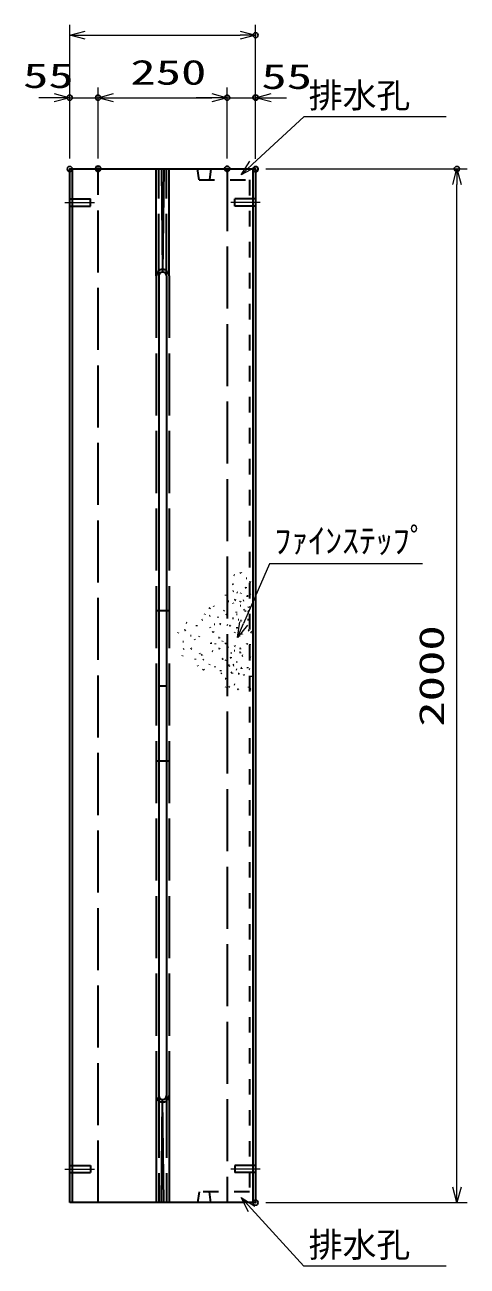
# Model space of a CAD drawing. Units: millimetres on the paper. Extents: x 15 to 1219, y 6 to 859.
# Drawn here: x 432.8 to 475.7, y 413.5 to 533.6 of the extents above; entities that cross this region are included whole.
import ezdxf
from ezdxf.enums import TextEntityAlignment as Align

# ---------------------------------------------------------------- set-up
doc = ezdxf.new("R2010")
doc.units = ezdxf.units.MM
doc.header["$PDMODE"] = 32
doc.header["$PDSIZE"] = 0.5
for name, pattern in [('DASHED', [7.5, 6, -1.5]), ('USER1', [18.5, 12, -1.5, 3.5, -1.5]), ('USER2', [3, 1.5, -1.5])]:
    doc.linetypes.add(name, pattern=pattern)
for name, color, linetype, lineweight in [('D-BMK（構造物基準線）', 2, 'USER1', 18), ('D-STR-DIM（寸法）', 7, 'Continuous', 13), ('D-STR-HTXT（WS-旗）', 7, 'Continuous', 13), ('D-STR-HTXT（旗上げ）', 7, 'Continuous', 13), ('D-STR（構造物WS）', 1, 'Continuous', 35), ('D-STR（構造物）', 1, 'Continuous', 35)]:
    doc.layers.add(name, color=color, linetype=linetype, lineweight=lineweight)
doc.layers.add('Defpoints_10', color=151, linetype='Continuous')
doc.styles.add('ＭＳ ゴシック', font='')
doc.styles.get('ＭＳ ゴシック').set_extended_font_data('MS Gothic')

# ---------------------------------------------------------------- blocks, each defined once
blk = doc.blocks.new('_Open30')
at = {"color": 7, "linetype": 'Continuous', "lineweight": 13}
for p, q in [((-1, 0.2679), (0, 0)), ((0, 0), (-1, -0.2679)), ((0, 0), (-1, 0))]:
    blk.add_line(p, q, dxfattribs=at)

msp = doc.modelspace()

# ---------------------------------------------------------------- linework, layer by layer
at = {"layer": 'D-BMK（構造物基準線）'}
for p, q in [((436.727, 516.395), (439.576, 516.395)), ((455.651, 516.395), (452.801, 516.395)), ((436.727, 422.895), (439.576, 422.895)), ((455.651, 422.895), (452.801, 422.895))]:
    msp.add_line(p, q, dxfattribs=at)
at = {"layer": 'D-STR-DIM（寸法）'}
for p, q in [((437.189, 527.542), (437.189, 533.592)), ((455.189, 527.572), (455.189, 533.592)), ((438.689, 532.592), (453.689, 532.592)), ((437.189, 520.645), (437.189, 527.542)), ((439.939, 520.697), (439.939, 527.542)), ((439.939, 520.645), (439.939, 527.542)), ((452.439, 520.645), (452.439, 527.542)), ((452.439, 520.682), (452.439, 527.542)), ((455.189, 520.615), (455.189, 527.542)), ((435.689, 526.542), (434.189, 526.542)), ((437.189, 526.542), (439.939, 526.542)), ((441.439, 526.542), (442.939, 526.542)), ((441.439, 526.542), (450.939, 526.542)), ((450.939, 526.542), (449.439, 526.542)), ((452.439, 526.542), (455.189, 526.542)), ((456.689, 526.542), (458.189, 526.542)), ((456.189, 519.645), (475.692, 519.645)), ((474.692, 421.145), (474.692, 518.145)), ((456.189, 419.645), (475.692, 419.645))]:
    msp.add_line(p, q, dxfattribs=at)
at = {"layer": 'D-STR-HTXT（WS-旗）'}
for points in [[(473.643, 524.691), (459.854, 524.691), (454.896, 520.103)], [(473.643, 413.497), (459.854, 413.497), (454.807, 419.029)]]:
    msp.add_lwpolyline(points, dxfattribs=at)
at = {"layer": 'D-STR-HTXT（旗上げ）'}
msp.add_lwpolyline([(471.361, 481.433), (456.531, 481.433), (454.032, 475.683)], dxfattribs=at)
msp.add_lwpolyline([(471.361, 481.433), (456.531, 481.433), (454.032, 475.683)], dxfattribs=at)
at = {"layer": 'D-STR（構造物WS）', "linetype": 'USER2'}
for p, q in [((449.716, 518.595), (449.578, 519.645)), ((450.849, 519.645), (450.721, 518.595)), ((449.716, 518.595), (454.614, 518.595)), ((454.614, 518.595), (454.614, 420.695)), ((449.716, 420.695), (449.578, 419.645)), ((454.614, 420.695), (449.716, 420.695)), ((450.849, 419.645), (450.721, 420.695))]:
    msp.add_line(p, q, dxfattribs=at)
at = {"layer": 'D-STR（構造物）'}
for p, q in [((437.189, 419.645), (437.189, 519.645)), ((437.189, 519.645), (455.189, 519.645)), ((437.439, 519.645), (437.439, 419.645)), ((445.564, 509.297), (445.564, 519.645)), ((445.564, 509.297), (445.564, 519.645)), ((446.064, 519.645), (446.189, 509.672)), ((446.314, 519.645), (446.189, 509.672)), ((446.814, 509.297), (446.814, 519.645)), ((454.939, 519.645), (454.939, 419.645)), ((455.189, 519.645), (455.189, 419.645)), ((445.814, 509.297), (445.814, 429.994)), ((446.564, 509.297), (446.564, 429.994)), ((453.696, 480.552), (453.754, 480.6)), ((453.696, 480.552), (453.754, 480.6)), ((453.754, 480.6), (453.802, 480.543)), ((453.754, 480.6), (453.802, 480.543)), ((452.957, 479.522), (453.01, 479.469)), ((452.957, 479.522), (453.01, 479.469)), ((453.01, 479.469), (453.063, 479.522)), ((453.01, 479.469), (453.063, 479.522)), ((453.071, 480.377), (453.143, 480.358)), ((453.071, 480.377), (453.143, 480.358)), ((454.236, 479.186), (454.255, 479.114)), ((454.236, 479.186), (454.255, 479.114)), ((454.272, 480.046), (454.347, 480.046)), ((454.272, 480.046), (454.347, 480.046)), ((454.619, 479.661), (454.672, 479.714)), ((454.619, 479.661), (454.672, 479.714)), ((454.672, 479.714), (454.725, 479.661)), ((454.672, 479.714), (454.725, 479.661)), ((452.303, 478.386), (452.296, 478.461)), ((452.303, 478.386), (452.296, 478.461)), ((453.05, 478.8), (452.985, 478.762)), ((453.05, 478.8), (452.985, 478.762)), ((453.437, 478.65), (453.363, 478.663)), ((453.437, 478.65), (453.363, 478.663)), ((453.776, 478.579), (453.801, 478.649)), ((453.776, 478.579), (453.801, 478.649)), ((454.255, 479.114), (454.183, 479.094)), ((454.255, 479.114), (454.183, 479.094)), ((454.373, 478.276), (454.386, 478.35)), ((454.373, 478.276), (454.386, 478.35)), ((454.386, 478.35), (454.459, 478.337)), ((454.386, 478.35), (454.459, 478.337)), ((454.567, 478.476), (454.629, 478.519)), ((454.567, 478.476), (454.629, 478.519)), ((454.629, 478.519), (454.672, 478.458)), ((454.629, 478.519), (454.672, 478.458)), ((446.814, 476.904), (445.564, 476.904)), ((446.814, 476.904), (445.564, 476.904)), ((450.757, 477.132), (450.704, 477.185)), ((450.757, 477.132), (450.704, 477.185)), ((450.757, 477.132), (450.81, 477.185)), ((450.757, 477.132), (450.81, 477.185)), ((451.173, 477.309), (451.136, 477.373)), ((451.173, 477.309), (451.136, 477.373)), ((452.138, 476.929), (452.081, 476.881)), ((452.138, 476.929), (452.081, 476.881)), ((452.591, 477.788), (452.52, 477.814)), ((452.591, 477.788), (452.52, 477.814)), ((453.003, 477.672), (453.035, 477.604)), ((453.003, 477.672), (453.035, 477.604)), ((453.22, 477.977), (453.159, 477.934)), ((453.22, 477.977), (453.159, 477.934)), ((453.22, 477.977), (453.263, 477.915)), ((453.22, 477.977), (453.263, 477.915)), ((453.35, 476.734), (453.337, 476.808)), ((453.35, 476.734), (453.337, 476.808)), ((453.654, 477.8), (453.715, 477.843)), ((453.654, 477.8), (453.715, 477.843)), ((453.763, 477.373), (453.688, 477.379)), ((453.763, 477.373), (453.688, 477.379)), ((453.715, 477.843), (453.758, 477.782)), ((453.715, 477.843), (453.758, 477.782)), ((453.984, 477.903), (454.052, 477.935)), ((453.984, 477.903), (454.052, 477.935)), ((454.106, 476.957), (454.058, 477.014)), ((454.106, 476.957), (454.058, 477.014)), ((454.217, 476.899), (454.156, 476.856)), ((454.217, 476.899), (454.156, 476.856)), ((454.26, 476.838), (454.217, 476.899)), ((454.26, 476.838), (454.217, 476.899)), ((454.509, 476.847), (454.435, 476.86)), ((454.509, 476.847), (454.435, 476.86)), ((454.496, 476.773), (454.509, 476.847)), ((454.496, 476.773), (454.509, 476.847)), ((454.5, 477.225), (454.537, 477.29)), ((454.5, 477.225), (454.537, 477.29)), ((454.537, 477.29), (454.602, 477.252)), ((454.537, 477.29), (454.602, 477.252)), ((448.532, 475.718), (448.457, 475.724)), ((448.532, 475.718), (448.457, 475.724)), ((449.976, 476.042), (450.05, 476.048)), ((449.976, 476.042), (450.05, 476.048)), ((450.285, 476.549), (450.304, 476.621)), ((450.285, 476.549), (450.304, 476.621)), ((450.733, 476.424), (450.798, 476.462)), ((450.733, 476.424), (450.798, 476.462)), ((451.241, 475.575), (451.166, 475.581)), ((451.241, 475.575), (451.166, 475.581)), ((451.549, 476.311), (451.523, 476.241)), ((451.549, 476.311), (451.523, 476.241)), ((451.8, 475.597), (451.732, 475.565)), ((451.8, 475.597), (451.732, 475.565)), ((451.8, 475.597), (451.768, 475.665)), ((451.8, 475.597), (451.768, 475.665)), ((452.324, 476.593), (452.385, 476.55)), ((452.324, 476.593), (452.385, 476.55)), ((452.385, 476.55), (452.342, 476.489)), ((452.385, 476.55), (452.342, 476.489)), ((452.966, 476.192), (453.041, 476.186)), ((452.966, 476.192), (453.041, 476.186)), ((453.331, 476.564), (453.406, 476.564)), ((453.331, 476.564), (453.406, 476.564)), ((453.575, 476.042), (453.502, 476.022)), ((453.575, 476.042), (453.502, 476.022)), ((453.737, 476.005), (453.798, 475.962)), ((453.737, 476.005), (453.798, 475.962)), ((453.798, 475.962), (453.755, 475.9)), ((453.798, 475.962), (453.755, 475.9)), ((454.418, 476.049), (454.492, 476.062)), ((454.418, 476.049), (454.492, 476.062)), ((454.492, 476.062), (454.505, 475.988)), ((454.492, 476.062), (454.505, 475.988)), ((447.692, 474.805), (447.672, 474.732)), ((447.692, 474.805), (447.672, 474.732)), ((448.375, 475.028), (448.317, 474.98)), ((448.375, 475.028), (448.317, 474.98)), ((448.423, 474.971), (448.375, 475.028)), ((448.423, 474.971), (448.375, 475.028)), ((448.968, 474.474), (448.893, 474.474)), ((448.968, 474.474), (448.893, 474.474)), ((449.497, 475.427), (449.503, 475.502)), ((449.497, 475.427), (449.503, 475.502)), ((449.715, 474.39), (449.747, 474.458)), ((449.715, 474.39), (449.747, 474.458)), ((450.751, 475.334), (450.783, 475.266)), ((450.751, 475.334), (450.783, 475.266)), ((451.026, 474.837), (451.083, 474.886)), ((451.026, 474.837), (451.083, 474.886)), ((451.083, 474.886), (451.132, 474.828)), ((451.083, 474.886), (451.132, 474.828)), ((452.488, 475.491), (452.439, 475.549)), ((452.488, 475.491), (452.439, 475.549)), ((452.74, 475.452), (452.675, 475.415)), ((452.74, 475.452), (452.675, 475.415)), ((452.702, 475.517), (452.74, 475.452)), ((452.702, 475.517), (452.74, 475.452)), ((453.18, 474.845), (453.143, 474.78)), ((453.18, 474.845), (453.143, 474.78)), ((453.344, 475.226), (453.416, 475.245)), ((453.344, 475.226), (453.416, 475.245)), ((453.416, 475.245), (453.397, 475.318)), ((453.416, 475.245), (453.397, 475.318)), ((453.603, 474.489), (453.59, 474.415)), ((453.603, 474.489), (453.59, 474.415)), ((453.858, 474.679), (453.796, 474.636)), ((453.858, 474.679), (453.796, 474.636)), ((453.858, 474.679), (453.901, 474.617)), ((453.858, 474.679), (453.901, 474.617)), ((454.548, 474.994), (454.474, 474.981)), ((454.548, 474.994), (454.474, 474.981)), ((454.561, 474.92), (454.548, 474.994)), ((454.561, 474.92), (454.548, 474.994)), ((454.79, 474.824), (454.729, 474.867)), ((454.79, 474.824), (454.729, 474.867)), ((454.747, 474.762), (454.79, 474.824)), ((454.747, 474.762), (454.79, 474.824)), ((448.144, 473.928), (448.219, 473.928)), ((448.144, 473.928), (448.219, 473.928)), ((448.248, 473.211), (448.191, 473.163)), ((448.248, 473.211), (448.191, 473.163)), ((448.913, 473.223), (448.978, 473.26)), ((448.913, 473.223), (448.978, 473.26)), ((448.978, 473.26), (448.94, 473.325)), ((448.978, 473.26), (448.94, 473.325)), ((449.347, 474.089), (449.294, 474.142)), ((449.347, 474.089), (449.294, 474.142)), ((450.853, 473.786), (450.853, 473.711)), ((450.928, 473.786), (450.853, 473.786)), ((450.853, 473.786), (450.853, 473.711)), ((450.928, 473.786), (450.853, 473.786)), ((451.321, 473.659), (451.301, 473.731)), ((451.321, 473.659), (451.301, 473.731)), ((451.601, 474.331), (451.676, 474.331)), ((451.601, 474.331), (451.676, 474.331)), ((451.703, 473.266), (451.635, 473.235)), ((451.703, 473.266), (451.635, 473.235)), ((451.676, 474.331), (451.676, 474.256)), ((451.676, 474.331), (451.676, 474.256)), ((451.735, 473.198), (451.703, 473.266)), ((451.735, 473.198), (451.703, 473.266)), ((452.002, 474), (451.949, 473.947)), ((452.002, 474), (451.949, 473.947)), ((452.281, 473.764), (452.224, 473.716)), ((452.281, 473.764), (452.224, 473.716)), ((452.281, 473.764), (452.329, 473.707)), ((452.281, 473.764), (452.329, 473.707)), ((452.466, 473.429), (452.527, 473.385)), ((452.466, 473.429), (452.527, 473.385)), ((452.527, 473.385), (452.484, 473.324)), ((452.527, 473.385), (452.484, 473.324)), ((453.171, 473.436), (453.228, 473.484)), ((453.171, 473.436), (453.228, 473.484)), ((453.228, 473.484), (453.18, 473.541)), ((453.228, 473.484), (453.18, 473.541)), ((453.737, 473.251), (453.665, 473.27)), ((453.737, 473.251), (453.665, 473.27)), ((453.718, 473.178), (453.737, 473.251)), ((453.718, 473.178), (453.737, 473.251)), ((454.298, 473.691), (454.36, 473.734)), ((454.298, 473.691), (454.36, 473.734)), ((454.36, 473.734), (454.403, 473.673)), ((454.36, 473.734), (454.403, 473.673)), ((454.651, 473.682), (454.638, 473.608)), ((454.651, 473.682), (454.638, 473.608)), ((448.109, 472.573), (448.089, 472.5)), ((448.109, 472.573), (448.089, 472.5)), ((449.354, 472.263), (449.328, 472.192)), ((449.354, 472.263), (449.328, 472.192)), ((449.808, 472.727), (449.788, 472.8)), ((449.808, 472.727), (449.788, 472.8)), ((449.992, 472.64), (449.927, 472.602)), ((449.992, 472.64), (449.927, 472.602)), ((449.992, 472.64), (450.029, 472.575)), ((449.992, 472.64), (450.029, 472.575)), ((450.116, 472.171), (450.169, 472.224)), ((450.116, 472.171), (450.169, 472.224)), ((450.989, 473.015), (451.06, 472.99)), ((450.989, 473.015), (451.06, 472.99)), ((452.034, 472.249), (451.966, 472.218)), ((452.034, 472.249), (451.966, 472.218)), ((452.066, 472.181), (452.034, 472.249)), ((452.066, 472.181), (452.034, 472.249)), ((452.312, 472.147), (452.286, 472.077)), ((452.312, 472.147), (452.286, 472.077)), ((452.806, 472.35), (452.734, 472.33)), ((452.806, 472.35), (452.734, 472.33)), ((452.861, 472.798), (452.786, 472.798)), ((452.861, 472.798), (452.786, 472.798)), ((452.787, 472.422), (452.806, 472.35)), ((452.787, 472.422), (452.806, 472.35)), ((453.183, 473.021), (453.109, 473.028)), ((453.183, 473.021), (453.109, 473.028)), ((453.331, 471.975), (453.406, 471.975)), ((453.331, 471.975), (453.406, 471.975)), ((453.717, 472.877), (453.645, 472.858)), ((453.717, 472.877), (453.645, 472.858)), ((453.737, 472.805), (453.717, 472.877)), ((453.737, 472.805), (453.717, 472.877)), ((453.903, 472.52), (453.961, 472.568)), ((453.903, 472.52), (453.961, 472.568)), ((453.961, 472.568), (453.913, 472.625)), ((453.961, 472.568), (453.913, 472.625)), ((454.657, 472.485), (454.65, 472.411)), ((454.657, 472.485), (454.65, 472.411)), ((449.573, 471.616), (449.605, 471.548)), ((449.573, 471.616), (449.605, 471.548)), ((450.096, 471.192), (450.153, 471.24)), ((450.096, 471.192), (450.153, 471.24)), ((450.153, 471.24), (450.202, 471.183)), ((450.153, 471.24), (450.202, 471.183)), ((450.732, 471.679), (450.752, 471.751)), ((450.732, 471.679), (450.752, 471.751)), ((451.252, 471.517), (451.259, 471.442)), ((451.252, 471.517), (451.259, 471.442)), ((451.778, 471.145), (451.778, 471.07)), ((451.778, 471.145), (451.778, 471.07)), ((451.894, 470.852), (451.841, 470.799)), ((451.894, 470.852), (451.841, 470.799)), ((452.654, 471.597), (452.582, 471.617)), ((452.654, 471.597), (452.582, 471.617)), ((452.635, 471.525), (452.654, 471.597)), ((452.635, 471.525), (452.654, 471.597)), ((452.877, 470.914), (452.82, 470.866)), ((452.877, 470.914), (452.82, 470.866)), ((452.877, 470.914), (452.829, 470.972)), ((452.877, 470.914), (452.829, 470.972)), ((452.967, 470.839), (452.967, 470.914)), ((452.967, 470.839), (452.967, 470.914)), ((453.075, 471.649), (453.022, 471.702)), ((453.075, 471.649), (453.022, 471.702)), ((453.022, 471.596), (453.075, 471.649)), ((453.022, 471.596), (453.075, 471.649)), ((453.391, 471.196), (453.323, 471.227)), ((453.391, 471.196), (453.323, 471.227)), ((453.499, 470.838), (453.573, 470.832)), ((453.499, 470.838), (453.573, 470.832)), ((453.573, 470.832), (453.567, 470.757)), ((453.573, 470.832), (453.567, 470.757)), ((453.844, 471.367), (453.771, 471.386)), ((453.844, 471.367), (453.771, 471.386)), ((453.844, 471.367), (453.824, 471.294)), ((453.844, 471.367), (453.824, 471.294)), ((454.428, 471.364), (454.434, 471.439)), ((454.428, 471.364), (454.434, 471.439)), ((454.624, 471.212), (454.576, 471.269)), ((454.624, 471.212), (454.576, 471.269)), ((445.814, 469.645), (446.564, 469.645)), ((445.814, 469.645), (446.564, 469.645)), ((452.323, 470.321), (452.248, 470.321)), ((452.323, 470.321), (452.248, 470.321)), ((452.323, 470.396), (452.323, 470.321)), ((452.323, 470.396), (452.323, 470.321)), ((452.673, 469.559), (452.62, 469.612)), ((452.673, 469.559), (452.62, 469.612)), ((453.128, 469.818), (453.181, 469.765)), ((453.128, 469.818), (453.181, 469.765)), ((454.067, 470.684), (454.01, 470.635)), ((454.067, 470.684), (454.01, 470.635)), ((454.019, 470.741), (454.067, 470.684)), ((454.019, 470.741), (454.067, 470.684)), ((454.756, 470.527), (454.763, 470.601)), ((454.756, 470.527), (454.763, 470.601)), ((452.308, 469.542), (452.276, 469.474)), ((452.308, 469.542), (452.276, 469.474)), ((452.62, 469.506), (452.673, 469.559)), ((452.62, 469.506), (452.673, 469.559)), ((453.429, 469.343), (453.497, 469.312)), ((453.429, 469.343), (453.497, 469.312)), ((453.497, 469.312), (453.466, 469.244)), ((453.497, 469.312), (453.466, 469.244)), ((454.534, 469.48), (454.54, 469.555)), ((454.534, 469.48), (454.54, 469.555)), ((454.673, 469.279), (454.73, 469.328)), ((454.673, 469.279), (454.73, 469.328)), ((454.73, 469.328), (454.682, 469.385)), ((454.73, 469.328), (454.682, 469.385)), ((445.564, 462.386), (446.814, 462.386)), ((445.564, 462.386), (446.814, 462.386)), ((445.564, 429.994), (445.564, 419.645)), ((446.814, 429.994), (446.814, 419.645)), ((446.064, 419.645), (446.189, 429.619)), ((446.064, 419.645), (446.189, 429.619)), ((446.314, 419.645), (446.189, 429.619)), ((446.314, 419.645), (446.189, 429.619)), ((455.189, 419.645), (437.189, 419.645))]:
    msp.add_line(p, q, dxfattribs=at)
at = {"layer": 'D-STR（構造物）', "linetype": 'DASHED'}
for p, q in [((439.939, 419.645), (439.939, 519.645)), ((445.814, 509.297), (445.814, 519.645)), ((446.564, 509.297), (446.564, 519.645)), ((452.439, 519.645), (452.439, 419.645)), ((437.189, 516.745), (439.189, 516.745)), ((439.189, 516.045), (439.189, 516.745)), ((453.189, 516.045), (453.189, 516.745)), ((455.189, 516.745), (453.189, 516.745)), ((437.189, 516.045), (439.189, 516.045)), ((455.189, 516.045), (453.189, 516.045)), ((445.564, 509.297), (445.564, 429.994)), ((446.814, 509.297), (446.814, 429.994)), ((445.814, 429.994), (445.814, 419.645)), ((446.564, 429.994), (446.564, 419.645)), ((437.189, 423.245), (439.189, 423.245)), ((439.189, 423.245), (439.189, 422.545)), ((455.189, 423.245), (453.189, 423.245)), ((453.189, 423.245), (453.189, 422.545)), ((437.189, 422.545), (439.189, 422.545)), ((455.189, 422.545), (453.189, 422.545))]:
    msp.add_line(p, q, dxfattribs=at)
for centre, start, end in [((446.189, 509.297), 0, 180), ((446.189, 429.994), 180, 0)]:
    msp.add_arc(centre, 0.625, start, end, dxfattribs=at)
at = {"layer": 'D-STR（構造物）'}
for centre, start, end in [((446.189, 509.297), 0, 180), ((446.189, 429.994), 180, 0)]:
    msp.add_arc(centre, 0.375, start, end, dxfattribs=at)
at = {"layer": 'Defpoints_10'}
for p in [(455.189, 532.592), (437.189, 526.542), (439.939, 526.542), (452.439, 526.542), (455.189, 526.572), (455.189, 526.542), (437.189, 519.645), (439.939, 519.697), (439.939, 519.645), (452.439, 519.682), (452.439, 519.645), (455.189, 519.645), (455.189, 519.615), (474.692, 519.645), (455.189, 419.645)]:
    msp.add_point(p, dxfattribs=at)

# ---------------------------------------------------------------- block references
at = {"layer": 'D-STR-DIM（寸法）', "xscale": 1.5, "yscale": 1.5}
for p, rotation in [((437.189, 532.592), 180), ((439.939, 526.542), 180), ((439.939, 526.542), 180), ((455.189, 526.542), 180), ((474.692, 519.645), 90), ((474.692, 419.645), 270)]:
    msp.add_blockref('_Open30', p, dxfattribs=dict(at, rotation=rotation))
for p in [(455.189, 532.592), (437.189, 526.542), (452.439, 526.542), (452.439, 526.542)]:
    msp.add_blockref('_Open30', p, dxfattribs=at)
at = {"layer": 'D-STR-HTXT（WS-旗）', "xscale": 1.5, "yscale": 1.5}
for p, rotation in [((453.796, 519.084), 222.78711), ((453.796, 420.137), 132.37661)]:
    msp.add_blockref('_Open30', p, dxfattribs=dict(at, rotation=rotation))
at = {"layer": 'D-STR-HTXT（旗上げ）', "xscale": 1.5, "yscale": 1.5, "rotation": 246.50838}
msp.add_blockref('_Open30', (453.434, 474.307), dxfattribs=at)
msp.add_blockref('_Open30', (453.434, 474.307), dxfattribs=at)

# ---------------------------------------------------------------- texts
at = {"layer": 'D-STR-DIM（寸法）', "style": 'ＭＳ ゴシック', "width": 1.5}
for s, p in [('55', (432.669, 526.76)), ('250', (443.064, 527.079)), ('55', (455.753, 526.666))]:
    msp.add_text(s, height=2.405, dxfattribs=at).set_placement(p, align=Align.BOTTOM_LEFT)
msp.add_text('2000', height=2.405, rotation=90, dxfattribs=at).set_placement((474.155, 465.687), align=Align.BOTTOM_LEFT)
at = {"layer": 'D-STR-HTXT（WS-旗）', "style": 'ＭＳ ゴシック'}
for p in [(460.335, 524.843), (460.335, 413.649)]:
    msp.add_text('排水孔', height=2.405, dxfattribs=at).set_placement(p, align=Align.BOTTOM_LEFT)
at = {"layer": 'D-STR-HTXT（旗上げ）', "style": 'ＭＳ ゴシック'}
msp.add_text('ﾌｧｲﾝｽﾃｯﾌﾟ', height=2.405, dxfattribs=at).set_placement((457.011, 481.757), align=Align.BOTTOM_LEFT)
msp.add_text('ﾌｧｲﾝｽﾃｯﾌﾟ', height=2.405, dxfattribs=at).set_placement((457.011, 481.757), align=Align.BOTTOM_LEFT)

doc.saveas('drawing.dxf')
